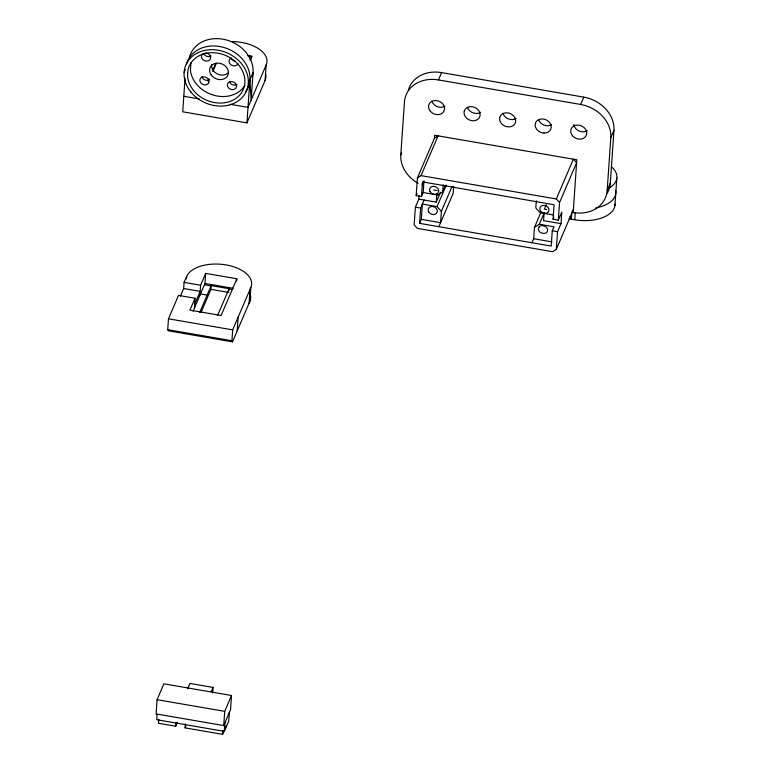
<?xml version="1.0" encoding="UTF-8"?>
<svg xmlns="http://www.w3.org/2000/svg" width="773" height="773" viewBox="0 0 773 773"><rect width="100%" height="100%" fill="white"/><g stroke="black" fill="none" stroke-linecap="round" stroke-linejoin="round"><path stroke-width="1.16" d="M250.568 295.817A32.978 17.856 3.9 0 1 249.872 301.364L232.509 341.879L168.311 330.796L167.722 329.665L168.475 318.795L178.505 295.402L195.009 298.252L194.583 304.378L200.159 291.373L200.584 285.247L205.666 273.391L236.857 278.763L236.702 281.005M185.047 78.247L182.737 111.795L246.935 122.878L265.081 80.537L266.154 65.029A32.978 17.856 3.9 0 0 231.098 41.529M180.399 296.117L183.655 288.522L184.08 282.396L186.622 276.454A32.978 17.856 3.9 0 1 226.045 264.917A32.978 17.856 3.9 0 1 250.829 287.537L249.872 301.364M157.083 699.691L156.098 713.914L223.745 725.586L230.538 709.72L231.523 695.497L163.876 683.825L157.083 699.691L224.721 711.353L231.523 695.497M186.467 278.763L186.622 276.454M157.083 714.329L156.706 719.702L224.354 731.374L228.74 721.122L229.339 712.532M158.765 719.334L158.494 723.286L175.684 726.253L177.384 722.301M194.477 307.963L194.748 304.011M199.734 295.692L200.004 291.74M193.066 311.239L204.971 283.469L205.666 273.391M175.684 726.253L175.964 722.301M201.173 312.157L210.932 289.363L211.193 285.614L229.079 288.696L228.953 290.571M226.421 725.441L222.605 734.35L185.085 727.876L185.365 723.924M232.509 341.879L231.929 340.738L232.683 329.878L250.829 287.537M246.935 122.878L249.911 79.706L251.148 100.046L253.051 72.382L248.317 83.426M237.214 330.892L238.171 317.065M212.662 692.859L213.039 687.419L189.965 683.438L187.646 688.869M249.09 303.2L250.046 289.363M222.605 734.35L222.875 730.398M223.745 725.586L224.721 711.353M224.354 731.374L224.943 722.774M418.116 183.365A32.978 27.248 23.2 0 1 400.81 154.813L404.453 102.055A32.978 27.248 23.2 0 1 438.455 79.928L441.596 72.604L583.76 97.137A32.978 27.248 23.2 0 1 613.955 130.337L610.322 183.095A32.978 27.248 23.2 0 1 607.143 193.26M419.072 195.666L418.831 199.134L415.381 207.183L414.164 224.827L417.401 228.383L552.685 251.727L556.328 249.35L573.382 209.58M422.261 184.834L423.981 180.805L423.179 192.525L421.449 196.545L416.174 195.637L417.391 177.993L434.445 138.222L434.648 135.256L576.813 159.779L573.18 212.536A32.978 27.248 23.2 0 0 607.182 190.419L610.322 183.095M531.959 242.751L533.689 238.722L534.462 227.407L539.322 224.247L553.999 226.779L552.27 230.798L551.217 246.075L419.604 223.368L420.657 208.092L424.106 200.043M421.449 196.545L422.464 181.868L554.067 204.748L553.072 219.252L558.338 220.17L561.797 212.111L560.995 223.658L557.546 231.707L556.328 249.35M421.324 219.339L422.377 204.072L437.054 206.604L441.373 211.338L440.591 222.663L421.324 219.339L419.604 223.368M418.831 199.134L436.262 202.139L436.813 194.052M423.179 192.525L437.847 195.057L442.707 191.897L443.2 184.747M453.664 186.467L453.191 193.26L438.861 226.692M536.298 200.806L535.805 207.956L540.114 212.701L553.661 215.039M544.124 212.565L543.574 220.653L560.995 223.658M558.338 220.17L559.555 202.526L576.61 162.745L573.373 159.19L556.318 198.97L559.555 202.526M571.817 212.044L571.334 219.155L569.943 216.44M568.957 218.749L574.774 219.754L575.257 212.643M607.182 190.419L610.815 137.662L613.955 130.337M614.941 205.463L616.825 178.099M211.657 64.391L211.531 65.657A9.663 7.981 23.2 0 0 219.426 74.73L220.894 75.02A9.663 7.981 23.2 0 0 228.537 72.604M190.97 62.613L190.438 70.333A29.451 24.33 23.2 0 0 213.957 95.301A29.451 24.33 23.2 0 0 244.848 85.378M184.109 72.343L185.307 69.551M208.092 80.991L209.029 78.788M212.343 71.077L215.648 63.367M213.116 71L216.382 63.357M249.93 59.782L251.341 56.506L247.901 55.907M250.326 60.574L252.182 56.255L247.486 55.443M266.154 65.029L248.007 107.37L230.17 104.287M195.009 298.252L189.926 310.118L221.107 315.5L236.857 278.763M199.695 312.437L211.193 285.614M211.763 285.71L212.198 284.715M228.508 288.6L228.934 287.595M217.628 315.413L229.079 288.696M400.81 154.813L401.709 152.716M417.391 177.993L421.034 175.626L438.088 135.845L434.445 138.222M185.085 727.876L185.935 725.895M416.174 195.637L417.043 193.627M211.174 691.758L213.039 687.419M436.262 202.139L440.455 192.342M442.707 191.897L445.509 185.356M437.054 206.604L446.292 185.056M441.373 211.338L452.108 186.293M610.815 137.662A32.978 27.248 23.2 0 0 580.62 104.452L583.76 97.137M534.462 227.407L541.003 212.16M546.231 204.748L544.366 209.106L546.685 209.512M539.322 224.247L543.941 213.474M553.072 219.252L553.932 217.242M438.455 79.928L580.62 104.452M183.8 96.287L199.26 98.954M421.034 175.626L556.318 198.97M433.74 190.023L437.054 190.593M415.381 207.183L420.657 208.092M552.27 230.798L557.546 231.707M533.689 238.722L551.816 241.852M204.971 283.469L233.06 288.31M204.41 284.773L211.068 285.913M228.953 289.005L232.277 289.575M184.08 282.396L200.584 285.247M210.932 289.363L228.818 292.455M183.655 288.522L200.159 291.373M200.497 293.924L207.145 295.073M168.475 318.795L232.683 329.878M167.722 329.665L231.929 340.738M229.417 81.358L229.803 82.382A4.715 3.894 23.2 0 0 236.963 84.45M189.54 57.047A32.978 27.248 23.2 0 1 227.851 40.389A32.978 27.248 23.2 0 1 252.356 76.643M186.399 64.362A32.978 27.248 23.2 0 1 229.542 49.569A32.978 27.248 23.2 0 1 245.553 91.658M237.968 63.647A4.715 3.894 23.2 0 1 235.668 65.676L234.538 65.879A4.715 3.894 23.2 0 1 229.252 60.072L229.774 59.192A4.715 3.894 23.2 0 1 231.552 58.043M202.999 53.752A4.715 3.894 23.2 0 0 203.521 60.13L204.603 60.719A4.715 3.894 23.2 0 0 210.546 56.844L210.159 55.811A4.715 3.894 23.2 0 0 203.995 53.289M211.039 55.946A4.715 3.894 23.2 0 1 206.536 56.197L205.454 55.617A4.715 3.894 23.2 0 1 203.879 53.878M235.272 61.299A4.715 3.894 23.2 0 1 231.436 58.632M209.396 79.696A4.715 3.894 23.2 0 1 201.85 76.595M265.448 73.58A32.978 17.856 3.9 0 1 265.081 80.537M615.018 204.072A32.978 17.856 3.9 0 1 574.774 219.754M615.704 190.805A32.978 17.856 3.9 0 1 595.857 207.889M516.113 118.404A8.242 6.812 23.2 0 1 513.987 119.322L512.799 119.535A8.242 6.812 23.2 0 1 502.991 113.351M480.564 112.269A8.242 6.812 23.2 0 1 477.26 113.409L476.013 113.447A8.242 6.812 23.2 0 1 467.452 107.225M445.026 106.143A8.242 6.812 23.2 0 1 431.904 101.089M551.651 124.53A8.242 6.812 23.2 0 1 547.1 125.709L545.835 125.584A8.242 6.812 23.2 0 1 538.53 119.486M587.19 130.666A8.242 6.812 23.2 0 1 578.919 130.946A8.242 6.812 23.2 0 1 573.856 124.511M408.279 90.47A32.978 27.248 23.2 0 1 441.596 72.604M611.858 167.142A32.978 17.856 3.9 0 1 609.259 187.994M187.684 72.962L187.636 76.865A29.451 24.33 23.2 0 0 230.402 101.292A29.451 24.33 23.2 0 0 233.253 59.859A29.451 24.33 23.2 0 0 188.177 69.135L187.684 72.962M464.235 111.273L464.071 112.336A8.242 6.812 23.2 0 0 472.873 120.772L474.12 120.723A8.242 6.812 23.2 0 0 480.13 114.559A8.242 6.812 23.2 0 0 473.82 107.109L472.564 106.809A8.242 6.812 23.2 0 0 464.235 111.273M499.783 117.409L499.609 118.472A8.242 6.812 23.2 0 0 509.658 126.859L510.856 126.646A8.242 6.812 23.2 0 0 515.659 121.235L515.63 120.144A8.242 6.812 23.2 0 0 504.411 113.061L503.3 113.447A8.242 6.812 23.2 0 0 499.783 117.409M208.778 82.643L208.246 83.513A4.715 3.894 23.2 0 1 200.98 83.088A4.715 3.894 23.2 0 1 202.352 77.039L203.492 76.836A4.715 3.894 23.2 0 1 208.778 82.643M539.187 226.876L538.655 227.745A4.715 3.894 23.2 0 0 540.491 232.567L543.941 233.562L546.067 232.895A4.715 3.894 23.2 0 0 545.545 226.508L542.095 225.513A4.715 3.894 23.2 0 0 539.187 226.876M543.96 133.033L542.694 132.898A8.242 6.812 23.2 0 1 535.148 124.598A8.242 6.812 23.2 0 1 543.651 119.071L544.897 119.371A8.242 6.812 23.2 0 1 551.197 127.371A8.242 6.812 23.2 0 1 543.96 133.033M234.509 82.585L233.427 81.996A4.715 3.894 23.2 0 0 227.475 85.871L227.871 86.905A4.715 3.894 23.2 0 0 235.031 88.963A4.715 3.894 23.2 0 0 234.509 82.585M211.087 74.817A9.663 7.981 23.2 0 0 227.378 76.121A9.663 7.981 23.2 0 0 218.575 63.125A9.663 7.981 23.2 0 0 211.087 74.817M191.086 92.277A32.978 27.248 23.2 0 0 246.162 91.697A32.978 27.248 23.2 0 0 211.406 49.675A32.978 27.248 23.2 0 0 191.086 92.277M540.298 210.671A4.715 3.894 23.2 0 0 548.241 212.044A4.715 3.894 23.2 0 0 544.685 205.434A4.715 3.894 23.2 0 0 540.298 210.671M428.619 211.802A4.715 3.894 23.2 0 0 436.561 213.174A4.715 3.894 23.2 0 0 432.996 206.555A4.715 3.894 23.2 0 0 428.619 211.802M430.01 191.646A4.715 3.894 23.2 0 0 437.953 193.018A4.715 3.894 23.2 0 0 434.387 186.399A4.715 3.894 23.2 0 0 430.01 191.646M572.435 135.719A8.242 6.812 23.2 0 0 586.205 135.575A8.242 6.812 23.2 0 0 577.508 125.062A8.242 6.812 23.2 0 0 572.435 135.719M430.271 111.186A8.242 6.812 23.2 0 0 444.04 111.041A8.242 6.812 23.2 0 0 435.344 100.538A8.242 6.812 23.2 0 0 430.271 111.186"/></g></svg>
